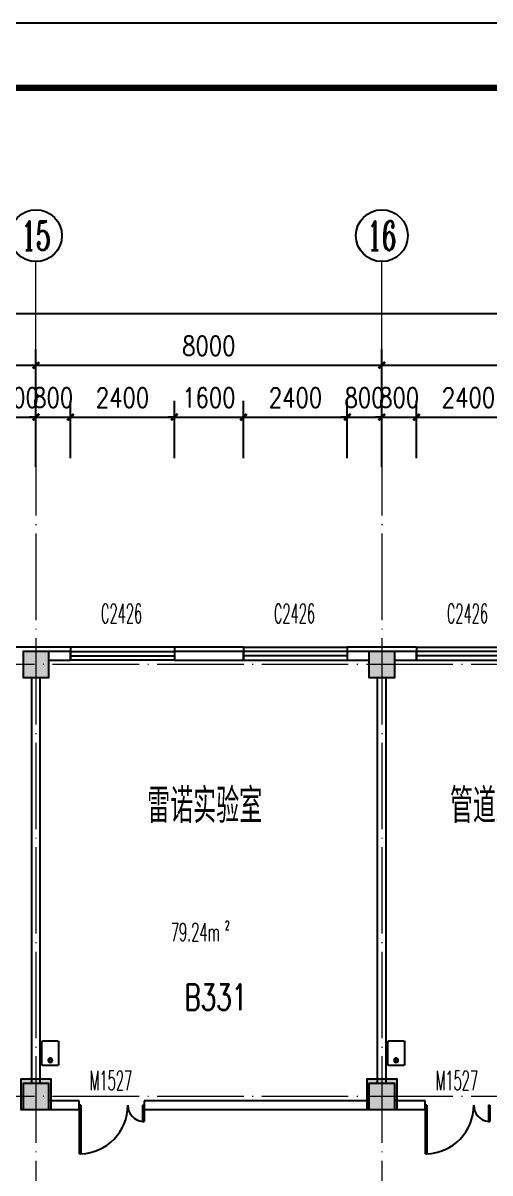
# Model space of a CAD drawing. Extents: x 1417642 to 3570900, y 124798 to 1191112.
# Drawn here: x 1548710 to 1559510, y 479626 to 506248 of the extents above; entities that cross this region are included whole.
import ezdxf
from ezdxf.enums import TextEntityAlignment as Align

# ---------------------------------------------------------------- set-up
doc = ezdxf.new("R2010")
doc.units = 0
doc.header["$LTSCALE"] = 1000
doc.header["$MEASUREMENT"] = 0
doc.linetypes.add('DOTE', pattern=[2.42, 2, -0.2, 0.02, -0.2])
doc.layers.get('0').update_dxf_attribs({"linetype": 'CONTINUOUS'})
doc.layers.get('Defpoints').update_dxf_attribs({"linetype": 'CONTINUOUS'})
for name, color, linetype in [('AXIS', 3, 'CONTINUOUS'), ('AXIS_TEXT', 7, 'CONTINUOUS'), ('colu', 2, 'CONTINUOUS'), ('COLUMN', 9, 'CONTINUOUS'), ('DOTE', 1, 'DOTE'), ('PUB_DIM', 3, 'CONTINUOUS'), ('PUB_HATCH', 8, 'CONTINUOUS'), ('PUB_TEXT', 40, 'CONTINUOUS'), ('PUB_TITLE', 4, 'CONTINUOUS'), ('SPACE', 7, 'CONTINUOUS'), ('SURFACE', 6, 'CONTINUOUS'), ('tiaozheng', 20, 'CONTINUOUS'), ('WALL', 4, 'CONTINUOUS'), ('WINDOW', 2, 'CONTINUOUS'), ('WINDOW_TEXT', 7, 'CONTINUOUS'), ('填充', 252, 'CONTINUOUS'), ('柱填充', 8, 'CONTINUOUS'), ('水点', 3, 'CONTINUOUS')]:
    doc.layers.add(name, color=color, linetype=linetype)
doc.styles.add('_TCH_AXIS', font='COMPLEX', dxfattribs={"bigfont": 'GBCBIG'})
doc.styles.add('_TCH_SPACE', font='ROMANS', dxfattribs={"width": 0.7, "height": 5, "bigfont": 'Z'})
doc.styles.add('_TCH_WINDOW', font='ROMANS.shx', dxfattribs={"width": 0.7, "height": 400, "bigfont": 'Z.shx'})
doc.styles.add('DIM_FONT', font='SIMPLEX.shx', dxfattribs={"width": 0.8})
doc.styles.get("Standard").update_dxf_attribs({"font": 'GBENOR', "bigfont": 'GBCBIG'})
doc.styles.add('Z', font='ROMANS', dxfattribs={"width": 0.7, "bigfont": 'Z'})
doc.dimstyles.new('DIMN150', dxfattribs={"dimscale": 1.5, "dimtxt": 300, "dimasz": 100, "dimexe": 250, "dimexo": 300, "dimgap": 150, "dimtad": 1, "dimdec": 0, "dimzin": 0, "dimdsep": 46, "dimtxsty": 'DIM_FONT', "dimblk": 'ARCHTICK', "dimcen": 0.09, "dimdle": 1.5, "dimclrt": 7, "dimazin": 2, "dimtfac": 1, "dimtdec": 0, "dimtix": 1, "dimtmove": 2, "dimatfit": 3, "dimldrblk": 'ARCHTICK', "dimfxl": 1, "dimtolj": 1, "dimtzin": 0, "dimarcsym": 0})

# ---------------------------------------------------------------- blocks, each defined once
blk = doc.blocks.new('M_E3')
for p, q in [((-275, -410), (-275, -50)), ((-255, -30), (255, -30)), ((275, -50), (275, -410)), ((255, -430), (-255, -430))]:
    blk.add_line(p, q)
at = {"const_width": 1.5}
for points in [[(-275, 0, 0.414214), (-305, -30, 0.414214)], [(305, -30, 0.414214), (275, 0, 0.414214)], [(-305, -430, 0.414214), (-275, -460, 0.414214)], [(275, -460, 0.414214), (305, -430, 0.414214)]]:
    blk.add_lwpolyline(points, format="xyb", dxfattribs=at)
for points in [[(-275, 0), (275, 0)], [(-305, -430), (-305, -30)], [(305, -30), (305, -430)], [(275, -460), (-275, -460)]]:
    blk.add_lwpolyline(points, dxfattribs=at)
for radius in [50, 32.5]:
    blk.add_circle((165, -230), radius)
for centre, start, end in [((-255, -50), 90, 180), ((255, -50), 0, 90), ((-255, -410), 180, 270), ((255, -410), 270, 0)]:
    blk.add_arc(centre, 20, start, end)
at = {"width": 0.8, "flags": 9}
for tag in ['XSIZE', 'YSIZE']:
    blk.add_attdef(tag, (0, 0), '', height=0.5, dxfattribs=at)
blk = doc.blocks.new('i89')
at = {"layer": '柱填充'}
h = blk.add_hatch(color=256, dxfattribs=at)
h.paths.add_polyline_path([(1555333, 501498), (1555333, 502098), (1554733, 502098), (1554733, 501498)])
h.paths.add_polyline_path([(1525733, 501498), (1525733, 502098), (1525133, 502098), (1525133, 501498)])
h.paths.add_polyline_path([(1517733, 501498), (1517733, 502098), (1517133, 502098), (1517133, 501498)])
h.paths.add_polyline_path([(1509733, 501498), (1509733, 502098), (1509133, 502098), (1509133, 501498)])
h.paths.add_polyline_path([(1501733, 501498), (1501733, 502098), (1501133, 502098), (1501133, 501498)])
h.paths.add_polyline_path([(1498133, 501498), (1498133, 502098), (1497533, 502098), (1497533, 501498)])
h.paths.add_polyline_path([(1498133, 529448), (1498133, 530148), (1497433, 530148), (1497433, 529448)])
h.paths.add_polyline_path([(1498133, 537448), (1498133, 538148), (1497433, 538148), (1497433, 537448)])
h.paths.add_polyline_path([(1541783, 545398), (1541783, 546098), (1541083, 546098), (1541083, 545398)])
h.paths.add_polyline_path([(1565333, 559098), (1565333, 559698), (1564733, 559698), (1564733, 559098)])
h.paths.add_polyline_path([(1565383, 549098), (1565383, 549798), (1564683, 549798), (1564683, 549098)])
h.paths.add_polyline_path([(1565333, 545498), (1565333, 546098), (1564733, 546098), (1564733, 545498)])
h.paths.add_polyline_path([(1565383, 538098), (1564683, 538098), (1564683, 537498), (1565383, 537498)])
h.paths.add_polyline_path([(1565333, 529498), (1565333, 530098), (1564733, 530098), (1564733, 529498)])
h.paths.add_polyline_path([(1565333, 519498), (1565333, 520098), (1564733, 520098), (1564733, 519498)])
h.paths.add_polyline_path([(1565333, 511498), (1565333, 512098), (1564733, 512098), (1564733, 511498)])
h.paths.add_polyline_path([(1565333, 501498), (1565333, 502098), (1564733, 502098), (1564733, 501498)])
h.paths.add_polyline_path([(1555333, 559098), (1555333, 559698), (1554733, 559698), (1554733, 559098)])
h.paths.add_polyline_path([(1555333, 549098), (1555333, 549698), (1554733, 549698), (1554733, 549098)])
h.paths.add_polyline_path([(1555333, 545498), (1555333, 546098), (1554733, 546098), (1554733, 545498)])
h.paths.add_polyline_path([(1555333, 537498), (1555333, 538098), (1554733, 538098), (1554733, 537498)])
h.paths.add_polyline_path([(1555433, 529448), (1555433, 530148), (1554733, 530148), (1554733, 529448)])
h.paths.add_polyline_path([(1555433, 519448), (1555433, 520148), (1554733, 520148), (1554733, 519448)])
h.paths.add_polyline_path([(1555433, 511498), (1555433, 512198), (1554733, 512198), (1554733, 511498)])
h.paths.add_polyline_path([(1551733, 557298), (1551733, 557898), (1551133, 557898), (1551133, 557298)])
h.paths.add_polyline_path([(1551783, 549098), (1551783, 549798), (1551083, 549798), (1551083, 549098)])
h.paths.add_polyline_path([(1551733, 545498), (1551733, 546098), (1551133, 546098), (1551133, 545498)])
h.paths.add_polyline_path([(1551733, 537498), (1551733, 538098), (1551133, 538098), (1551133, 537498)])
h.paths.add_polyline_path([(1551733, 529498), (1551733, 530098), (1551133, 530098), (1551133, 529498)])
h.paths.add_polyline_path([(1551733, 519498), (1551733, 520098), (1551133, 520098), (1551133, 519498)])
h.paths.add_polyline_path([(1551783, 511498), (1551783, 512198), (1551083, 512198), (1551083, 511498)])
h.paths.add_polyline_path([(1551733, 501498), (1551733, 502098), (1551133, 502098), (1551133, 501498)])
h.paths.add_polyline_path([(1541733, 559098), (1541733, 559698), (1541133, 559698), (1541133, 559098)])
h.paths.add_polyline_path([(1541733, 557298), (1541733, 557898), (1541133, 557898), (1541133, 557298)])
h.paths.add_polyline_path([(1541783, 549098), (1541783, 549798), (1541083, 549798), (1541083, 549098)])
h.paths.add_polyline_path([(1541733, 537498), (1541733, 538298), (1541133, 538298), (1541133, 537498)])
h.paths.add_polyline_path([(1541733, 519298), (1541733, 520098), (1541133, 520098), (1541133, 519298)])
h.paths.add_polyline_path([(1541833, 511498), (1541833, 512298), (1541033, 512298), (1541033, 511498)])
h.paths.add_polyline_path([(1541733, 501498), (1541733, 502098), (1541133, 502098), (1541133, 501498)])
h.paths.add_polyline_path([(1533733, 559098), (1533733, 559698), (1533133, 559698), (1533133, 559098)])
h.paths.add_polyline_path([(1533783, 549098), (1533783, 549798), (1533083, 549798), (1533083, 549098)])
h.paths.add_polyline_path([(1533733, 545498), (1533733, 546098), (1533133, 546098), (1533133, 545498)])
h.paths.add_polyline_path([(1533733, 537498), (1533733, 538298), (1533133, 538298), (1533133, 537498)])
h.paths.add_polyline_path([(1533733, 519298), (1533733, 520098), (1533133, 520098), (1533133, 519298)])
h.paths.add_polyline_path([(1533833, 511498), (1533833, 512298), (1533033, 512298), (1533033, 511498)])
h.paths.add_polyline_path([(1533733, 501498), (1533733, 502098), (1533133, 502098), (1533133, 501498)])
h.paths.add_polyline_path([(1525733, 559098), (1525733, 559698), (1525133, 559698), (1525133, 559098)])
h.paths.add_polyline_path([(1525783, 549098), (1525783, 549798), (1525083, 549798), (1525083, 549098)])
h.paths.add_polyline_path([(1525733, 545498), (1525733, 546098), (1525133, 546098), (1525133, 545498)])
h.paths.add_polyline_path([(1525733, 537498), (1525733, 538298), (1525133, 538298), (1525133, 537498)])
h.paths.add_polyline_path([(1525733, 519298), (1525733, 520098), (1525133, 520098), (1525133, 519298)])
h.paths.add_polyline_path([(1525833, 511498), (1525833, 512298), (1525033, 512298), (1525033, 511498)])
h.paths.add_polyline_path([(1517733, 559098), (1517733, 559698), (1517133, 559698), (1517133, 559098)])
h.paths.add_polyline_path([(1517783, 549098), (1517783, 549798), (1517083, 549798), (1517083, 549098)])
h.paths.add_polyline_path([(1517733, 545498), (1517733, 546098), (1517133, 546098), (1517133, 545498)])
h.paths.add_polyline_path([(1517733, 537498), (1517733, 538298), (1517133, 538298), (1517133, 537498)])
h.paths.add_polyline_path([(1517733, 519298), (1517733, 520098), (1517133, 520098), (1517133, 519298)])
h.paths.add_polyline_path([(1517833, 511498), (1517833, 512298), (1517033, 512298), (1517033, 511498)])
h.paths.add_polyline_path([(1509733, 559098), (1509733, 559698), (1509133, 559698), (1509133, 559098)])
h.paths.add_polyline_path([(1509783, 549098), (1509783, 549798), (1509083, 549798), (1509083, 549098)])
h.paths.add_polyline_path([(1509733, 545498), (1509733, 546098), (1509133, 546098), (1509133, 545498)])
h.paths.add_polyline_path([(1509733, 537498), (1509733, 538298), (1509133, 538298), (1509133, 537498)])
h.paths.add_polyline_path([(1509733, 519298), (1509733, 520098), (1509133, 520098), (1509133, 519298)])
h.paths.add_polyline_path([(1509833, 511498), (1509833, 512298), (1509033, 512298), (1509033, 511498)])
h.paths.add_polyline_path([(1509733, 480798), (1509733, 481398), (1509133, 481398), (1509133, 480798)])
h.paths.add_polyline_path([(1501733, 559098), (1501733, 559698), (1501133, 559698), (1501133, 559098)])
h.paths.add_polyline_path([(1501733, 549098), (1501733, 549698), (1501133, 549698), (1501133, 549098)])
h.paths.add_polyline_path([(1501733, 545498), (1501733, 546098), (1501133, 546098), (1501133, 545498)])
h.paths.add_polyline_path([(1501733, 537498), (1501733, 538098), (1501133, 538098), (1501133, 537498)])
h.paths.add_polyline_path([(1501733, 529498), (1501733, 530098), (1501133, 530098), (1501133, 529498)])
h.paths.add_polyline_path([(1501733, 519498), (1501733, 520098), (1501133, 520098), (1501133, 519498)])
h.paths.add_polyline_path([(1501833, 511498), (1501833, 512198), (1501133, 512198), (1501133, 511498)])
h.paths.add_polyline_path([(1501733, 480798), (1501733, 481398), (1501133, 481398), (1501133, 480798)])
h.paths.add_polyline_path([(1498133, 559098), (1498133, 559698), (1497533, 559698), (1497533, 559098)])
h.paths.add_polyline_path([(1498183, 549098), (1498183, 549798), (1497483, 549798), (1497483, 549098)])
h.paths.add_polyline_path([(1498133, 545498), (1498133, 546098), (1497533, 546098), (1497533, 545498)])
h.paths.add_polyline_path([(1498133, 519448), (1498133, 520148), (1497433, 520148), (1497433, 519448)])
h.paths.add_polyline_path([(1498133, 511448), (1498133, 512148), (1497433, 512148), (1497433, 511448)])
h.paths.add_polyline_path([(1498133, 480798), (1498133, 481398), (1497533, 481398), (1497533, 480798)])
h.paths.add_polyline_path([(1488133, 559098), (1488133, 559698), (1487533, 559698), (1487533, 559098)])
h.paths.add_polyline_path([(1488233, 549098), (1488233, 549798), (1487533, 549798), (1487533, 549098)])
h.paths.add_polyline_path([(1488133, 545498), (1488133, 546098), (1487533, 546098), (1487533, 545498)])
h.paths.add_polyline_path([(1488133, 537498), (1488133, 538098), (1487533, 538098), (1487533, 537498)])
h.paths.add_polyline_path([(1488133, 529498), (1488133, 530098), (1487533, 530098), (1487533, 529498)])
h.paths.add_polyline_path([(1488133, 519498), (1488133, 520098), (1487533, 520098), (1487533, 519498)])
h.paths.add_polyline_path([(1488133, 511498), (1488133, 512098), (1487533, 512098), (1487533, 511498)])
h.paths.add_polyline_path([(1488133, 501498), (1488133, 502098), (1487533, 502098), (1487533, 501498)])
h.paths.add_polyline_path([(1488133, 480798), (1488133, 481398), (1487533, 481398), (1487533, 480798)])
h.paths.add_polyline_path([(1498133, 484398), (1498133, 485198), (1497433, 485198), (1497433, 484398)])
h.paths.add_polyline_path([(1498134, 496298), (1498134, 497098), (1497433, 497098), (1497433, 496298)])
h.paths.add_polyline_path([(1487533, 497098), (1487533, 496298), (1488233, 496298), (1488233, 497098)])
h.paths.add_polyline_path([(1487533, 485198), (1487533, 484398), (1488233, 484398), (1488233, 485198)])
h.paths.add_polyline_path([(1509733, 496298), (1509733, 497098), (1509033, 497098), (1509033, 496298)])
h.paths.add_polyline_path([(1509733, 484398), (1509733, 485198), (1509033, 485198), (1509033, 484398)])
at = {"layer": 'colu'}
for points in [[(1525733, 559098), (1525733, 559698), (1525133, 559698), (1525133, 559098)], [(1533733, 559098), (1533733, 559698), (1533133, 559698), (1533133, 559098)], [(1525783, 549098), (1525783, 549798), (1525083, 549798), (1525083, 549098)], [(1533783, 549098), (1533783, 549798), (1533083, 549798), (1533083, 549098)]]:
    blk.add_lwpolyline(points, close=True, dxfattribs=at)
blk = doc.blocks.new('_ArchTick')
at = {"color": 0, "linetype": 'ByBlock', "const_width": 0.4}
blk.add_lwpolyline([(-0.5, -0.5), (0.5, 0.5)], dxfattribs=at)
blk = doc.blocks.new('*D2059')
at = {"layer": 'AXIS', "color": 0, "lineweight": -2}
for p, q in [((1443810, 496961), (1443810, 499900)), ((1588610, 496961), (1588610, 499900)), ((1443808, 499525), (1588613, 499525))]:
    blk.add_line(p, q, dxfattribs=at)
at = {"layer": 'Defpoints', "color": 0}
for p in [(1588610, 499525), (1443810, 496511), (1588610, 496511)]:
    blk.add_point(p, dxfattribs=at)
at = {"layer": 'AXIS', "color": 0, "lineweight": -2, "xscale": 150, "yscale": 150, "zscale": 150, "rotation": 180}
blk.add_blockref('_ArchTick', (1443810, 499525), dxfattribs=at)
at = {"layer": 'AXIS', "color": 0, "lineweight": -2, "xscale": 150, "yscale": 150, "zscale": 150}
blk.add_blockref('_ArchTick', (1588610, 499525), dxfattribs=at)
at = {"layer": 'AXIS', "color": 7, "insert": (1516210, 499975), "char_height": 450, "attachment_point": 5, "style": 'DIM_FONT'}
blk.add_mtext('\\A1;144800', dxfattribs=at)
blk = doc.blocks.new('*D2073')
at = {"layer": 'AXIS', "color": 0, "lineweight": -2}
for p, q in [((1541010, 495977), (1541010, 498700)), ((1549010, 495977), (1549010, 498700)), ((1541008, 498325), (1549013, 498325))]:
    blk.add_line(p, q, dxfattribs=at)
at = {"layer": 'Defpoints', "color": 0}
for p in [(1549010, 498325), (1541010, 495527), (1549010, 495527)]:
    blk.add_point(p, dxfattribs=at)
at = {"layer": 'AXIS', "color": 0, "lineweight": -2, "xscale": 150, "yscale": 150, "zscale": 150, "rotation": 180}
blk.add_blockref('_ArchTick', (1541010, 498325), dxfattribs=at)
at = {"layer": 'AXIS', "color": 0, "lineweight": -2, "xscale": 150, "yscale": 150, "zscale": 150}
blk.add_blockref('_ArchTick', (1549010, 498325), dxfattribs=at)
at = {"layer": 'AXIS', "color": 7, "insert": (1545010, 498775), "char_height": 450, "attachment_point": 5, "style": 'DIM_FONT'}
blk.add_mtext('\\A1;8000', dxfattribs=at)
blk = doc.blocks.new('*D2074')
at = {"layer": 'AXIS', "color": 0, "lineweight": -2}
for p, q in [((1549010, 495977), (1549010, 498700)), ((1557010, 495977), (1557010, 498700)), ((1549008, 498325), (1557013, 498325))]:
    blk.add_line(p, q, dxfattribs=at)
at = {"layer": 'Defpoints', "color": 0}
for p in [(1557010, 498325), (1549010, 495527), (1557010, 495527)]:
    blk.add_point(p, dxfattribs=at)
at = {"layer": 'AXIS', "color": 0, "lineweight": -2, "xscale": 150, "yscale": 150, "zscale": 150, "rotation": 180}
blk.add_blockref('_ArchTick', (1549010, 498325), dxfattribs=at)
at = {"layer": 'AXIS', "color": 0, "lineweight": -2, "xscale": 150, "yscale": 150, "zscale": 150}
blk.add_blockref('_ArchTick', (1557010, 498325), dxfattribs=at)
at = {"layer": 'AXIS', "color": 7, "insert": (1553010, 498775), "char_height": 450, "attachment_point": 5, "style": 'DIM_FONT'}
blk.add_mtext('\\A1;8000', dxfattribs=at)
blk = doc.blocks.new('*D2075')
at = {"layer": 'AXIS', "color": 0, "lineweight": -2}
for p, q in [((1557010, 495977), (1557010, 498700)), ((1565010, 495977), (1565010, 498700)), ((1557008, 498325), (1565013, 498325))]:
    blk.add_line(p, q, dxfattribs=at)
at = {"layer": 'Defpoints', "color": 0}
for p in [(1565010, 498325), (1557010, 495527), (1565010, 495527)]:
    blk.add_point(p, dxfattribs=at)
at = {"layer": 'AXIS', "color": 0, "lineweight": -2, "xscale": 150, "yscale": 150, "zscale": 150, "rotation": 180}
blk.add_blockref('_ArchTick', (1557010, 498325), dxfattribs=at)
at = {"layer": 'AXIS', "color": 0, "lineweight": -2, "xscale": 150, "yscale": 150, "zscale": 150}
blk.add_blockref('_ArchTick', (1565010, 498325), dxfattribs=at)
at = {"layer": 'AXIS', "color": 7, "insert": (1561010, 498775), "char_height": 450, "attachment_point": 5, "style": 'DIM_FONT'}
blk.add_mtext('\\A1;8000', dxfattribs=at)
blk = doc.blocks.new('*D2226')
at = {"layer": 'Defpoints', "color": 0}
for p in [(1549010, 497125), (1548210, 495724), (1549010, 495724)]:
    blk.add_point(p, dxfattribs=at)
at = {"layer": 'PUB_DIM', "color": 0, "lineweight": -2}
for p, q in [((1548210, 496174), (1548210, 497500)), ((1549010, 496174), (1549010, 497500)), ((1548210, 497125), (1548060, 497125)), ((1548210, 497125), (1549010, 497125)), ((1549010, 497125), (1549160, 497125))]:
    blk.add_line(p, q, dxfattribs=at)
at = {"layer": 'PUB_DIM', "color": 0, "lineweight": -2, "xscale": 150, "yscale": 150, "zscale": 150}
blk.add_blockref('_ArchTick', (1548210, 497125), dxfattribs=at)
at = {"layer": 'PUB_DIM', "color": 0, "lineweight": -2, "xscale": 150, "yscale": 150, "zscale": 150, "rotation": 180}
blk.add_blockref('_ArchTick', (1549010, 497125), dxfattribs=at)
at = {"layer": 'PUB_DIM', "color": 7, "insert": (1548610, 497575), "char_height": 450, "attachment_point": 5, "style": 'DIM_FONT'}
blk.add_mtext('\\A1;800', dxfattribs=at)
blk = doc.blocks.new('*D2227')
at = {"layer": 'Defpoints', "color": 0}
for p in [(1549810, 497125), (1549010, 495724), (1549810, 495724)]:
    blk.add_point(p, dxfattribs=at)
at = {"layer": 'PUB_DIM', "color": 0, "lineweight": -2}
for p, q in [((1549010, 496174), (1549010, 497500)), ((1549810, 496174), (1549810, 497500)), ((1549010, 497125), (1548860, 497125)), ((1549010, 497125), (1549810, 497125)), ((1549810, 497125), (1549960, 497125))]:
    blk.add_line(p, q, dxfattribs=at)
at = {"layer": 'PUB_DIM', "color": 0, "lineweight": -2, "xscale": 150, "yscale": 150, "zscale": 150}
blk.add_blockref('_ArchTick', (1549010, 497125), dxfattribs=at)
at = {"layer": 'PUB_DIM', "color": 0, "lineweight": -2, "xscale": 150, "yscale": 150, "zscale": 150, "rotation": 180}
blk.add_blockref('_ArchTick', (1549810, 497125), dxfattribs=at)
at = {"layer": 'PUB_DIM', "color": 7, "insert": (1549410, 497575), "char_height": 450, "attachment_point": 5, "style": 'DIM_FONT'}
blk.add_mtext('\\A1;800', dxfattribs=at)
blk = doc.blocks.new('*D2228')
at = {"layer": 'Defpoints', "color": 0}
for p in [(1552210, 497125), (1549810, 495724), (1552210, 495724)]:
    blk.add_point(p, dxfattribs=at)
at = {"layer": 'PUB_DIM', "color": 0, "lineweight": -2}
for p, q in [((1549810, 496174), (1549810, 497500)), ((1552210, 496174), (1552210, 497500)), ((1549808, 497125), (1552213, 497125))]:
    blk.add_line(p, q, dxfattribs=at)
at = {"layer": 'PUB_DIM', "color": 0, "lineweight": -2, "xscale": 150, "yscale": 150, "zscale": 150, "rotation": 180}
blk.add_blockref('_ArchTick', (1549810, 497125), dxfattribs=at)
at = {"layer": 'PUB_DIM', "color": 0, "lineweight": -2, "xscale": 150, "yscale": 150, "zscale": 150}
blk.add_blockref('_ArchTick', (1552210, 497125), dxfattribs=at)
at = {"layer": 'PUB_DIM', "color": 7, "insert": (1551010, 497575), "char_height": 450, "attachment_point": 5, "style": 'DIM_FONT'}
blk.add_mtext('\\A1;2400', dxfattribs=at)
blk = doc.blocks.new('*D2229')
at = {"layer": 'Defpoints', "color": 0}
for p in [(1553810, 497125), (1552210, 495724), (1553810, 495724)]:
    blk.add_point(p, dxfattribs=at)
at = {"layer": 'PUB_DIM', "color": 0, "lineweight": -2}
for p, q in [((1552210, 496174), (1552210, 497500)), ((1553810, 496174), (1553810, 497500)), ((1552210, 497125), (1552060, 497125)), ((1552210, 497125), (1553810, 497125)), ((1553810, 497125), (1553960, 497125))]:
    blk.add_line(p, q, dxfattribs=at)
at = {"layer": 'PUB_DIM', "color": 0, "lineweight": -2, "xscale": 150, "yscale": 150, "zscale": 150}
blk.add_blockref('_ArchTick', (1552210, 497125), dxfattribs=at)
at = {"layer": 'PUB_DIM', "color": 0, "lineweight": -2, "xscale": 150, "yscale": 150, "zscale": 150, "rotation": 180}
blk.add_blockref('_ArchTick', (1553810, 497125), dxfattribs=at)
at = {"layer": 'PUB_DIM', "color": 7, "insert": (1553010, 497575), "char_height": 450, "attachment_point": 5, "style": 'DIM_FONT'}
blk.add_mtext('\\A1;1600', dxfattribs=at)
blk = doc.blocks.new('*D2230')
at = {"layer": 'Defpoints', "color": 0}
for p in [(1556210, 497125), (1553810, 495724), (1556210, 495724)]:
    blk.add_point(p, dxfattribs=at)
at = {"layer": 'PUB_DIM', "color": 0, "lineweight": -2}
for p, q in [((1553810, 496174), (1553810, 497500)), ((1556210, 496174), (1556210, 497500)), ((1553808, 497125), (1556213, 497125))]:
    blk.add_line(p, q, dxfattribs=at)
at = {"layer": 'PUB_DIM', "color": 0, "lineweight": -2, "xscale": 150, "yscale": 150, "zscale": 150, "rotation": 180}
blk.add_blockref('_ArchTick', (1553810, 497125), dxfattribs=at)
at = {"layer": 'PUB_DIM', "color": 0, "lineweight": -2, "xscale": 150, "yscale": 150, "zscale": 150}
blk.add_blockref('_ArchTick', (1556210, 497125), dxfattribs=at)
at = {"layer": 'PUB_DIM', "color": 7, "insert": (1555010, 497575), "char_height": 450, "attachment_point": 5, "style": 'DIM_FONT'}
blk.add_mtext('\\A1;2400', dxfattribs=at)
blk = doc.blocks.new('*D2231')
at = {"layer": 'Defpoints', "color": 0}
for p in [(1557010, 497125), (1556210, 495724), (1557010, 495724)]:
    blk.add_point(p, dxfattribs=at)
at = {"layer": 'PUB_DIM', "color": 0, "lineweight": -2}
for p, q in [((1556210, 496174), (1556210, 497500)), ((1557010, 496174), (1557010, 497500)), ((1556210, 497125), (1556060, 497125)), ((1556210, 497125), (1557010, 497125)), ((1557010, 497125), (1557160, 497125))]:
    blk.add_line(p, q, dxfattribs=at)
at = {"layer": 'PUB_DIM', "color": 0, "lineweight": -2, "xscale": 150, "yscale": 150, "zscale": 150}
blk.add_blockref('_ArchTick', (1556210, 497125), dxfattribs=at)
at = {"layer": 'PUB_DIM', "color": 0, "lineweight": -2, "xscale": 150, "yscale": 150, "zscale": 150, "rotation": 180}
blk.add_blockref('_ArchTick', (1557010, 497125), dxfattribs=at)
at = {"layer": 'PUB_DIM', "color": 7, "insert": (1556610, 497575), "char_height": 450, "attachment_point": 5, "style": 'DIM_FONT'}
blk.add_mtext('\\A1;800', dxfattribs=at)
blk = doc.blocks.new('*D2232')
at = {"layer": 'Defpoints', "color": 0}
for p in [(1557810, 497125), (1557010, 495724), (1557810, 495724)]:
    blk.add_point(p, dxfattribs=at)
at = {"layer": 'PUB_DIM', "color": 0, "lineweight": -2}
for p, q in [((1557010, 496174), (1557010, 497500)), ((1557810, 496174), (1557810, 497500)), ((1557010, 497125), (1556860, 497125)), ((1557010, 497125), (1557810, 497125)), ((1557810, 497125), (1557960, 497125))]:
    blk.add_line(p, q, dxfattribs=at)
at = {"layer": 'PUB_DIM', "color": 0, "lineweight": -2, "xscale": 150, "yscale": 150, "zscale": 150}
blk.add_blockref('_ArchTick', (1557010, 497125), dxfattribs=at)
at = {"layer": 'PUB_DIM', "color": 0, "lineweight": -2, "xscale": 150, "yscale": 150, "zscale": 150, "rotation": 180}
blk.add_blockref('_ArchTick', (1557810, 497125), dxfattribs=at)
at = {"layer": 'PUB_DIM', "color": 7, "insert": (1557410, 497575), "char_height": 450, "attachment_point": 5, "style": 'DIM_FONT'}
blk.add_mtext('\\A1;800', dxfattribs=at)
blk = doc.blocks.new('*D2233')
at = {"layer": 'Defpoints', "color": 0}
for p in [(1560210, 497125), (1557810, 495724), (1560210, 495724)]:
    blk.add_point(p, dxfattribs=at)
at = {"layer": 'PUB_DIM', "color": 0, "lineweight": -2}
for p, q in [((1557810, 496174), (1557810, 497500)), ((1560210, 496174), (1560210, 497500)), ((1557808, 497125), (1560213, 497125))]:
    blk.add_line(p, q, dxfattribs=at)
at = {"layer": 'PUB_DIM', "color": 0, "lineweight": -2, "xscale": 150, "yscale": 150, "zscale": 150, "rotation": 180}
blk.add_blockref('_ArchTick', (1557810, 497125), dxfattribs=at)
at = {"layer": 'PUB_DIM', "color": 0, "lineweight": -2, "xscale": 150, "yscale": 150, "zscale": 150}
blk.add_blockref('_ArchTick', (1560210, 497125), dxfattribs=at)
at = {"layer": 'PUB_DIM', "color": 7, "insert": (1559010, 497575), "char_height": 450, "attachment_point": 5, "style": 'DIM_FONT'}
blk.add_mtext('\\A1;2400', dxfattribs=at)
blk = doc.blocks.new('_FZH')
blk.add_lwpolyline([(-0.5, -0.5), (0.5, -0.5), (0.5, 0.5), (-0.5, 0.5)], close=True)
at = {"layer": 'PUB_HATCH'}
blk.add_solid([(-0.5, -0.5), (0.5, -0.5), (-0.5, 0.5), (0.5, 0.5)], dxfattribs=at)
blk = doc.blocks.new('$DorLib2D$00000225')
at = {"color": 0}
for p, q in [((0.475, -0.001), (0.475, 0.752)), ((0.475, 0.752), (0.5, 0.752)), ((0.5, -0.001), (0.5, 0.752)), ((-0.5, 0), (-0.5, 0.252)), ((-0.475, 0.252), (-0.5, 0.252)), ((-0.475, 0), (-0.475, 0.252)), ((-0.475, 0), (-0.5, 0)), ((0.475, -0.001), (0.5, -0.001))]:
    blk.add_line(p, q, dxfattribs=at)
for centre, radius, start, end in [((0.505, -0.002), 0.755, 92.2493, 179.7238), ((-0.501, 0.003), 0.251, 359.7899, 84.0974)]:
    blk.add_arc(centre, radius, start, end, dxfattribs=at)
blk = doc.blocks.new('$TCHSYS$WIN2D')
for p, q in [((-0.5, 0.5), (0.5, 0.5)), ((-0.5, 0.5), (-0.5, -0.5)), ((0.5, 0.5), (0.5, -0.5)), ((0.5, 0.167), (-0.5, 0.167)), ((0.5, -0.167), (-0.5, -0.167)), ((-0.5, -0.5), (0.5, -0.5))]:
    blk.add_line(p, q)

msp = doc.modelspace()

# ---------------------------------------------------------------- linework, layer by layer
at = {"layer": 'AXIS', "lineweight": 0}
for p, q in [((1549010.3, 498108.7), (1549010.3, 500725.2)), ((1557010.3, 498108.7), (1557010.3, 500725.2))]:
    msp.add_line(p, q, dxfattribs=at)
at = {"layer": 'AXIS'}
for centre in [(1549010.3, 501325.2), (1557010.3, 501325.2)]:
    msp.add_circle(centre, 600, dxfattribs=at)
at = {"layer": 'DOTE', "lineweight": 0}
for points in [[(1549010.3, 496846.8), (1549010.3, 385594.9)], [(1557010.3, 496846.8), (1557010.3, 385594.9)], [(1597373.8, 491395.5), (1432083.9, 491395.5)], [(1597373.8, 481395.5), (1432083.9, 481395.5)]]:
    msp.add_lwpolyline(points, dxfattribs=at)
at = {"layer": 'PUB_TITLE'}
msp.add_lwpolyline([(1417642.3, 380098.4), (1618342.3, 380098.4), (1618342.3, 506248.4), (1417642.3, 506248.4)], close=True, dxfattribs=at)
at = {"layer": 'PUB_TITLE', "const_width": 150}
msp.add_lwpolyline([(1421392.3, 381598.4), (1616842.3, 381598.4), (1616842.3, 504748.4), (1421392.3, 504748.4)], close=True, dxfattribs=at)
at = {"layer": 'SURFACE'}
for p, q in [((1549010.3, 491795.5), (1548210.3, 491795.5)), ((1549810.3, 491795.5), (1549010.3, 491795.5)), ((1549810.3, 491795.5), (1549810.3, 491695.5)), ((1552210.3, 491795.5), (1552210.3, 491695.5)), ((1553810.3, 491795.5), (1552210.3, 491795.5)), ((1553810.3, 491795.5), (1553810.3, 491695.5)), ((1556210.3, 491795.5), (1556210.3, 491695.5)), ((1557210.3, 491795.5), (1556210.3, 491795.5)), ((1557810.3, 491795.5), (1557210.3, 491795.5)), ((1557810.3, 491795.5), (1557810.3, 491695.5))]:
    msp.add_line(p, q, dxfattribs=at)
at = {"layer": 'WALL'}
for p, q in [((1549810.3, 491695.5), (1549310.3, 491695.5)), ((1549310.3, 491495.5), (1549810.3, 491495.5)), ((1549810.3, 491495.5), (1549810.3, 491695.5)), ((1553810.3, 491695.5), (1552210.3, 491695.5)), ((1552210.3, 491695.5), (1552210.3, 491495.5)), ((1552210.3, 491495.5), (1553810.3, 491495.5)), ((1553810.3, 491495.5), (1553810.3, 491695.5)), ((1556710.3, 491695.5), (1556210.3, 491695.5)), ((1556210.3, 491695.5), (1556210.3, 491495.5)), ((1556210.3, 491495.5), (1556710.3, 491495.5)), ((1557810.3, 491695.5), (1557310.3, 491695.5)), ((1557310.3, 491495.5), (1557810.3, 491495.5)), ((1557810.3, 491495.5), (1557810.3, 491695.5)), ((1548910.3, 481695.5), (1548910.3, 491095.5)), ((1549110.3, 481695.5), (1549110.3, 491095.5)), ((1556910.3, 481695.5), (1556910.3, 491095.5)), ((1557110.3, 481695.5), (1557110.3, 491095.5)), ((1550010.3, 481295.5), (1549310.3, 481295.5)), ((1549310.3, 481095.5), (1550010.3, 481095.5)), ((1550010.3, 481095.5), (1550010.3, 481295.5)), ((1556710.3, 481295.5), (1551510.3, 481295.5)), ((1551510.3, 481295.5), (1551510.3, 481095.5)), ((1551510.3, 481095.5), (1556710.3, 481095.5)), ((1558010.3, 481295.5), (1557310.3, 481295.5)), ((1557310.3, 481095.5), (1558010.3, 481095.5)), ((1558010.3, 481095.5), (1558010.3, 481295.5))]:
    msp.add_line(p, q, dxfattribs=at)

# ---------------------------------------------------------------- block references
at = {"layer": 'COLUMN', "lineweight": 0, "xscale": 600, "yscale": 600, "zscale": 600}
for p in [(1549010.3, 491395.5), (1557010.3, 491395.5), (1549010.3, 481395.5), (1557010.3, 481395.5)]:
    msp.add_blockref('_FZH', p, dxfattribs=at)
at = {"layer": 'tiaozheng'}
msp.add_blockref('i89', (23577.2, -68002.8), dxfattribs=at)
at = {"layer": 'WINDOW', "color": 2}
ref = msp.add_blockref('$TCHSYS$WIN2D', (1551010.3, 491645.5), dxfattribs=dict(at, xscale=2400, yscale=-300, zscale=2400, rotation=180))
ref.add_attrib('A', 'C2426', (1550511.5, 492355), dxfattribs={"layer": 'WINDOW_TEXT', "color": 2, "height": 446.25, "style": '_TCH_WINDOW', "width": 0.494118})
ref = msp.add_blockref('$TCHSYS$WIN2D', (1555010.3, 491645.5), dxfattribs=dict(at, xscale=-2400, yscale=-300, zscale=-2400, rotation=180))
ref.add_attrib('A', 'C2426', (1554511.5, 492355), dxfattribs={"layer": 'WINDOW_TEXT', "color": 2, "height": 446.25, "style": '_TCH_WINDOW', "width": 0.494118})
ref = msp.add_blockref('$TCHSYS$WIN2D', (1559010.3, 491645.5), dxfattribs=dict(at, xscale=-2400, yscale=-300, zscale=-2400, rotation=180))
ref.add_attrib('A', 'C2426', (1558511.5, 492355), dxfattribs={"layer": 'WINDOW_TEXT', "color": 2, "height": 446.25, "style": '_TCH_WINDOW', "width": 0.494118})
at = {"layer": 'WINDOW', "lineweight": 0}
ref = msp.add_blockref('$DorLib2D$00000225', (1550760.3, 481195.5), dxfattribs=dict(at, xscale=1500, yscale=1500, zscale=1500, rotation=180))
ref.add_attrib('A', 'M1527', (1550251, 481544.4), dxfattribs={"layer": 'WINDOW_TEXT', "lineweight": 0, "height": 446.25, "style": '_TCH_WINDOW', "width": 0.494118})
ref = msp.add_blockref('$DorLib2D$00000225', (1558760.3, 481195.5), dxfattribs=dict(at, xscale=1500, yscale=1500, zscale=1500, rotation=180))
ref.add_attrib('A', 'M1527', (1558251, 481544.4), dxfattribs={"layer": 'WINDOW_TEXT', "lineweight": 0, "height": 446.25, "style": '_TCH_WINDOW', "width": 0.494118})
at = {"layer": '水点', "xscale": -1, "rotation": 90}
for p in [(1549110.3, 482400.5), (1557110.3, 482400.5)]:
    msp.add_blockref('M_E3', p, dxfattribs=at)

# ---------------------------------------------------------------- texts
at = {"layer": 'AXIS_TEXT', "style": '_TCH_AXIS', "width": 0.724138}
for s, p, p2 in [('15', (1548670.9, 500985.8), (1549349.7, 500985.8)), ('16', (1556670.9, 500985.8), (1557349.7, 500985.8))]:
    msp.add_text(s, height=678.82, dxfattribs=at).set_placement(p, p2, align=Align.FIT)
at = {"layer": 'PUB_TEXT', "color": 1, "lineweight": 60, "style": 'Z', "width": 0.7}
msp.add_text('B331', height=600, dxfattribs=at).set_placement((1552440.2, 483397.4))
at = {"layer": 'SPACE', "style": '_TCH_SPACE', "width": 0.525}
for s, height, p in [('79.24m', 420, (1552128, 484992.9)), ('2', 210, (1553388, 485255.4))]:
    msp.add_text(s, height=height, dxfattribs=at).set_placement(p)
at = {"layer": '填充', "char_height": 800, "width": 8372.358, "style": '_TCH_WINDOW'}
for s, insert, attachment_point in [('{\\C2;  雷诺实验室}', (1550813.9, 488526), 1), ('{\\C2;管道局部损失实验（2）\\P及仪器设备室}', (1561484, 488526), 2)]:
    msp.add_mtext(s, dxfattribs=dict(at, insert=insert, attachment_point=attachment_point))

# ---------------------------------------------------------------- dimensions: what is measured, and where the dimension line sits
at = {"layer": 'AXIS'}
for p1, p2, distance, picture, middle in [((1443810.3, 496511.2), (1588610.3, 496511.2), 3013.9, '*D2059', (1516210.3, 499975.2)), ((1541010.3, 495527.3), (1549010.3, 495527.3), 2797.8, '*D2073', (1545010.3, 498775.2)), ((1549010.3, 495527.3), (1557010.3, 495527.3), 2797.8, '*D2074', (1553010.3, 498775.2)), ((1557010.3, 495527.3), (1565010.3, 495527.3), 2797.8, '*D2075', (1561010.3, 498775.2))]:
    dim = msp.add_aligned_dim(p1=p1, p2=p2, distance=distance, dimstyle='DIMN150', dxfattribs=at)
    dim.commit()
    dim.dimension.update_dxf_attribs({"geometry": picture, "text_midpoint": middle})
at = {"layer": 'PUB_DIM'}
for p1, p2, picture, middle in [((1548210.3, 495723.7), (1549010.3, 495723.7), '*D2226', (1548610.3, 497575.2)), ((1549010.3, 495723.7), (1549810.3, 495723.7), '*D2227', (1549410.3, 497575.2)), ((1549810.3, 495723.7), (1552210.3, 495723.7), '*D2228', (1551010.3, 497575.2)), ((1552210.3, 495723.7), (1553810.3, 495723.7), '*D2229', (1553010.3, 497575.2)), ((1553810.3, 495723.7), (1556210.3, 495723.7), '*D2230', (1555010.3, 497575.2)), ((1556210.3, 495723.7), (1557010.3, 495723.7), '*D2231', (1556610.3, 497575.2)), ((1557010.3, 495723.7), (1557810.3, 495723.7), '*D2232', (1557410.3, 497575.2)), ((1557810.3, 495723.7), (1560210.3, 495723.7), '*D2233', (1559010.3, 497575.2))]:
    dim = msp.add_aligned_dim(p1=p1, p2=p2, distance=1401.5, dimstyle='DIMN150', dxfattribs=at)
    dim.commit()
    dim.dimension.update_dxf_attribs({"geometry": picture, "text_midpoint": middle})

doc.saveas('drawing.dxf')
